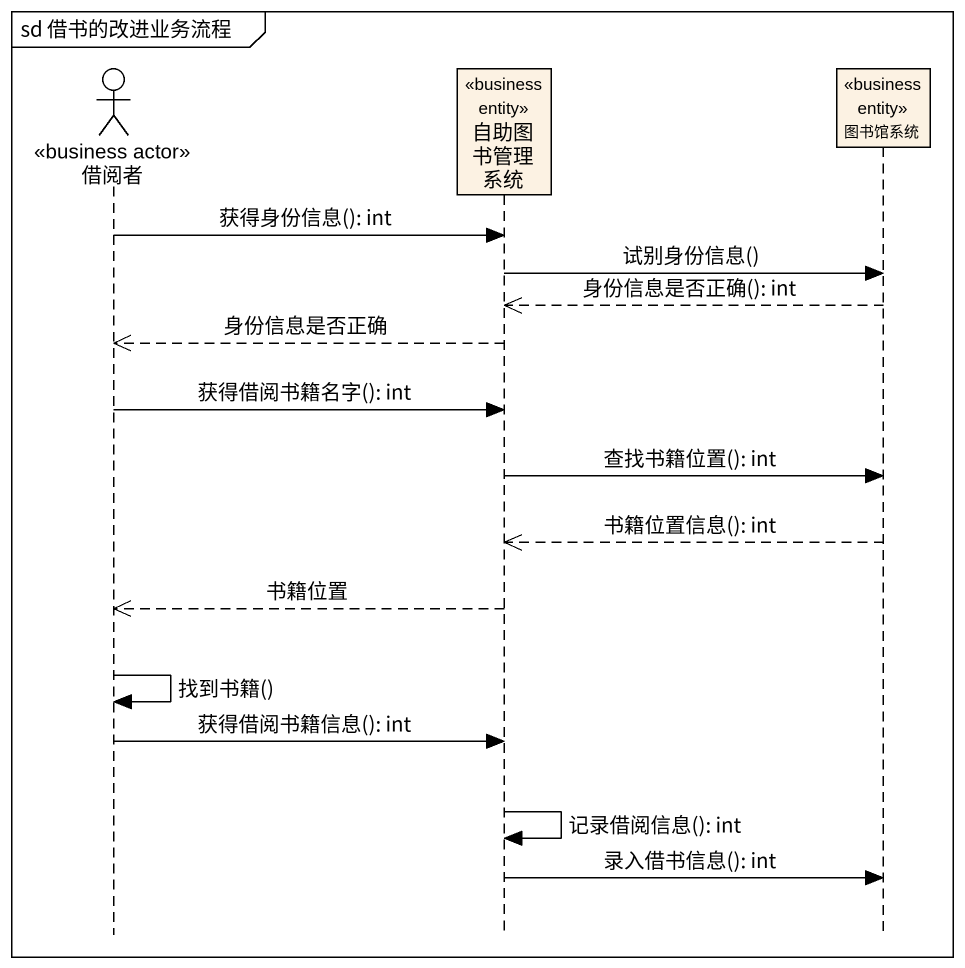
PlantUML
@startuml
mainframe sd 借书的改进业务流程
hide footbox
actor 借阅者 <<business actor>>
participant 自助图书管理系统 <<business entity>>
participant 图书馆系统 <<business entity>>

借阅者 -> 自助图书管理系统 : 获得身份信息(): int
自助图书管理系统 -> 图书馆系统 : 试别身份信息()
图书馆系统 -->> 自助图书管理系统 : 身份信息是否正确(): int
自助图书管理系统 -->> 借阅者 : 身份信息是否正确
借阅者 -> 自助图书管理系统 : 获得借阅书籍名字(): int
自助图书管理系统 -> 图书馆系统 : 查找书籍位置(): int
图书馆系统 -->> 自助图书管理系统 : 书籍位置信息(): int
自助图书管理系统 -->> 借阅者 : 书籍位置
借阅者 -> 借阅者 : 找到书籍()
借阅者 -> 自助图书管理系统 : 获得借阅书籍信息(): int
自助图书管理系统 -> 自助图书管理系统 : 记录借阅信息(): int
自助图书管理系统 -> 图书馆系统 : 录入借书信息(): int
@enduml
